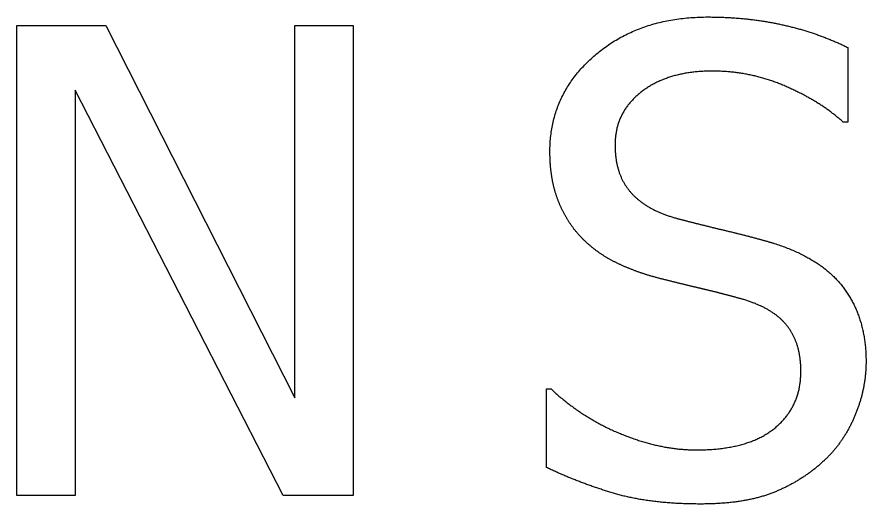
# Model space of a CAD drawing. Extents: x 63 to 563, y 268 to 768.
# Drawn here: x 203.1 to 257.3, y 520.7 to 551.8 of the extents above; entities that cross this region are included whole.
import ezdxf

# ---------------------------------------------------------------- set-up
doc = ezdxf.new("R2010")
doc.units = 0
doc.header["$LTSCALE"] = 2
doc.header["$MEASUREMENT"] = 0
doc.layers.get('0').update_dxf_attribs({"linetype": 'CONTINUOUS'})

msp = doc.modelspace()

# ---------------------------------------------------------------- linework, layer by layer
at = {"color": 1}
for points in [[(255.805, 545.078), (255.758, 545.119), (255.713, 545.16), (255.667, 545.201), (255.62, 545.242), (255.573, 545.282), (255.526, 545.323), (255.478, 545.363), (255.43, 545.403), (255.381, 545.443), (255.332, 545.483), (255.283, 545.522), (255.233, 545.562), (255.183, 545.601), (255.132, 545.64), (255.081, 545.679), (255.03, 545.717), (254.978, 545.756), (254.926, 545.794), (254.874, 545.833), (254.821, 545.871), (254.767, 545.909), (254.714, 545.946), (254.66, 545.984), (254.605, 546.021), (254.55, 546.058), (254.495, 546.095), (254.439, 546.132), (254.383, 546.169), (254.326, 546.206), (254.269, 546.242), (254.212, 546.278), (254.154, 546.314), (254.096, 546.35), (254.038, 546.386), (253.979, 546.421), (253.92, 546.457), (253.86, 546.492), (253.8, 546.527), (253.739, 546.562), (253.678, 546.596), (253.617, 546.631), (253.555, 546.665), (253.493, 546.699), (253.431, 546.733), (253.368, 546.767), (253.305, 546.801), (253.241, 546.834), (253.177, 546.868), (253.112, 546.901), (253.048, 546.934), (252.982, 546.967), (252.917, 546.999), (252.851, 547.032), (252.784, 547.064), (252.717, 547.096), (252.65, 547.128), (252.582, 547.16), (252.514, 547.192), (252.446, 547.223), (252.377, 547.255), (252.308, 547.286), (252.238, 547.317), (252.168, 547.347), (252.098, 547.378), (252.027, 547.408), (251.956, 547.438), (251.886, 547.467), (251.815, 547.496), (251.744, 547.524), (251.673, 547.552), (251.601, 547.579), (251.53, 547.606), (251.459, 547.632), (251.387, 547.658), (251.316, 547.683), (251.244, 547.708), (251.172, 547.732), (251.1, 547.756), (251.028, 547.78), (250.956, 547.802), (250.883, 547.825), (250.811, 547.847), (250.739, 547.868), (250.666, 547.889), (250.593, 547.91), (250.52, 547.93), (250.447, 547.949), (250.374, 547.968), (250.301, 547.987), (250.228, 548.005), (250.155, 548.023), (250.081, 548.04), (250.007, 548.056), (249.934, 548.073), (249.86, 548.088), (249.786, 548.103), (249.712, 548.118), (249.638, 548.132), (249.564, 548.146), (249.489, 548.159), (249.415, 548.172), (249.34, 548.184), (249.266, 548.196), (249.191, 548.208), (249.116, 548.218), (249.041, 548.229), (248.966, 548.239), (248.891, 548.248), (248.815, 548.257), (248.74, 548.266), (248.664, 548.273), (248.589, 548.281), (248.513, 548.288), (248.437, 548.294), (248.361, 548.3), (248.285, 548.306), (248.209, 548.311), (248.132, 548.316), (248.056, 548.32), (247.979, 548.323), (247.903, 548.327), (247.826, 548.329), (247.749, 548.331), (247.672, 548.333), (247.595, 548.334), (247.518, 548.335), (247.441, 548.335), (247.354, 548.335), (247.267, 548.334), (247.181, 548.332), (247.096, 548.33), (247.011, 548.327), (246.926, 548.324), (246.843, 548.319), (246.759, 548.315), (246.676, 548.309), (246.594, 548.303), (246.512, 548.296), (246.431, 548.289), (246.35, 548.281), (246.27, 548.272), (246.19, 548.263), (246.111, 548.253), (246.033, 548.242), (245.955, 548.231), (245.877, 548.219), (245.8, 548.206), (245.723, 548.193), (245.647, 548.179), (245.572, 548.165), (245.497, 548.149), (245.422, 548.134), (245.349, 548.117), (245.275, 548.1), (245.202, 548.082), (245.13, 548.064), (245.058, 548.045), (244.987, 548.025), (244.916, 548.005), (244.846, 547.984), (244.776, 547.962), (244.707, 547.94), (244.638, 547.917), (244.57, 547.894), (244.502, 547.869), (244.435, 547.845), (244.369, 547.819), (244.303, 547.793), (244.237, 547.766), (244.172, 547.739), (244.108, 547.711), (244.044, 547.682), (243.98, 547.653), (243.917, 547.623), (243.855, 547.592), (243.793, 547.561), (243.732, 547.529), (243.671, 547.496), (243.611, 547.463), (243.551, 547.429), (243.492, 547.395), (243.433, 547.359), (243.375, 547.324), (243.317, 547.287), (243.26, 547.25), (243.204, 547.212), (243.148, 547.174), (243.092, 547.135), (243.037, 547.095), (242.982, 547.055), (242.928, 547.014), (242.875, 546.973), (242.823, 546.931), (242.772, 546.889), (242.721, 546.846), (242.671, 546.803), (242.622, 546.76), (242.574, 546.716), (242.527, 546.672), (242.481, 546.627), (242.435, 546.582), (242.391, 546.537), (242.347, 546.491), (242.304, 546.445), (242.262, 546.398), (242.221, 546.351), (242.18, 546.304), (242.141, 546.256), (242.102, 546.208), (242.064, 546.159), (242.027, 546.11), (241.991, 546.06), (241.956, 546.011), (241.922, 545.96), (241.888, 545.91), (241.855, 545.859), (241.823, 545.807), (241.792, 545.755), (241.762, 545.703), (241.733, 545.65), (241.704, 545.597), (241.677, 545.544), (241.65, 545.49), (241.624, 545.436), (241.599, 545.381), (241.575, 545.326), (241.551, 545.27), (241.529, 545.214), (241.507, 545.158), (241.486, 545.101), (241.466, 545.044), (241.447, 544.987), (241.429, 544.929), (241.411, 544.87), (241.395, 544.812), (241.379, 544.752), (241.364, 544.693), (241.35, 544.633), (241.337, 544.573), (241.325, 544.512), (241.313, 544.451), (241.303, 544.389), (241.293, 544.327), (241.284, 544.265), (241.276, 544.202), (241.269, 544.139), (241.262, 544.075), (241.257, 544.011), (241.252, 543.947), (241.248, 543.882), (241.245, 543.817), (241.243, 543.751), (241.242, 543.685), (241.241, 543.619), (241.242, 543.559), (241.242, 543.5), (241.244, 543.441), (241.245, 543.383), (241.248, 543.325), (241.25, 543.267), (241.254, 543.21), (241.257, 543.153), (241.262, 543.097), (241.266, 543.041), (241.272, 542.985), (241.277, 542.929), (241.284, 542.875), (241.29, 542.82), (241.298, 542.766), (241.305, 542.712), (241.314, 542.658), (241.322, 542.605), (241.332, 542.553), (241.342, 542.5), (241.352, 542.448), (241.363, 542.397), (241.374, 542.346), (241.386, 542.295), (241.398, 542.244), (241.411, 542.194), (241.424, 542.145), (241.438, 542.095), (241.452, 542.047), (241.467, 541.998), (241.482, 541.95), (241.498, 541.902), (241.514, 541.855), (241.531, 541.808), (241.548, 541.761), (241.566, 541.715), (241.584, 541.669), (241.603, 541.624), (241.622, 541.578), (241.642, 541.534), (241.662, 541.489), (241.683, 541.445), (241.704, 541.402), (241.726, 541.359), (241.748, 541.316), (241.771, 541.273), (241.794, 541.231), (241.818, 541.19), (241.842, 541.148), (241.867, 541.107), (241.892, 541.067), (241.918, 541.027), (241.944, 540.987), (241.971, 540.947), (241.998, 540.908), (242.026, 540.87), (242.054, 540.832), (242.083, 540.794), (242.112, 540.756), (242.142, 540.719), (242.172, 540.682), (242.203, 540.646), (242.235, 540.61), (242.266, 540.574), (242.298, 540.539), (242.331, 540.504), (242.364, 540.469), (242.398, 540.435), (242.432, 540.401), (242.466, 540.367), (242.501, 540.334), (242.536, 540.301), (242.572, 540.268), (242.608, 540.235), (242.645, 540.203), (242.682, 540.171), (242.719, 540.139), (242.757, 540.108), (242.796, 540.077), (242.835, 540.046), (242.874, 540.016), (242.914, 539.986), (242.954, 539.956), (242.994, 539.927), (243.035, 539.898), (243.077, 539.869), (243.119, 539.84), (243.161, 539.812), (243.204, 539.784), (243.247, 539.757), (243.291, 539.729), (243.335, 539.702), (243.379, 539.676), (243.424, 539.649), (243.47, 539.623), (243.516, 539.597), (243.562, 539.572), (243.609, 539.547), (243.656, 539.522), (243.703, 539.497), (243.751, 539.473), (243.8, 539.449), (243.849, 539.426), (243.898, 539.402), (243.948, 539.379), (243.998, 539.357), (244.049, 539.334), (244.1, 539.312), (244.152, 539.29), (244.204, 539.269), (244.256, 539.248), (244.309, 539.227), (244.363, 539.206), (244.416, 539.186), (244.471, 539.166), (244.525, 539.147), (244.58, 539.127), (244.636, 539.108), (244.692, 539.09), (244.748, 539.071), (244.805, 539.053), (244.862, 539.035), (244.92, 539.018), (244.978, 539.001), (245.037, 538.984), (245.096, 538.967), (245.156, 538.951), (245.195, 538.94), (245.236, 538.93), (245.276, 538.919), (245.317, 538.908), (245.358, 538.897), (245.4, 538.886), (245.441, 538.875), (245.483, 538.864), (245.525, 538.853), (245.568, 538.841), (245.611, 538.83), (245.654, 538.819), (245.697, 538.808), (245.741, 538.796), (245.785, 538.785), (245.829, 538.773), (245.873, 538.762), (245.918, 538.75), (245.963, 538.739), (246.009, 538.727), (246.054, 538.715), (246.1, 538.704), (246.146, 538.692), (246.193, 538.68), (246.239, 538.668), (246.287, 538.656), (246.334, 538.644), (246.381, 538.632), (246.429, 538.62), (246.478, 538.608), (246.526, 538.596), (246.575, 538.583), (246.624, 538.571), (246.673, 538.559), (246.723, 538.546), (246.773, 538.534), (246.823, 538.521), (246.873, 538.509), (246.924, 538.496), (246.975, 538.484), (247.026, 538.471), (247.078, 538.458), (247.13, 538.446), (247.182, 538.433), (247.234, 538.42), (247.287, 538.407), (247.34, 538.394), (247.393, 538.381), (247.447, 538.368), (247.501, 538.355), (247.555, 538.342), (247.609, 538.328), (247.664, 538.315), (247.719, 538.302), (247.774, 538.289), (247.83, 538.275), (247.885, 538.262), (247.942, 538.248), (247.998, 538.235), (248.055, 538.221), (248.112, 538.207), (248.169, 538.194), (248.226, 538.18), (248.284, 538.166), (248.342, 538.152), (248.399, 538.139), (248.456, 538.125), (248.512, 538.111), (248.569, 538.098), (248.624, 538.084), (248.68, 538.071), (248.735, 538.057), (248.791, 538.044), (248.845, 538.03), (248.9, 538.017), (248.954, 538.004), (249.008, 537.99), (249.061, 537.977), (249.114, 537.964), (249.167, 537.951), (249.22, 537.937), (249.272, 537.924), (249.324, 537.911), (249.376, 537.898), (249.427, 537.885), (249.478, 537.872), (249.529, 537.859), (249.579, 537.846), (249.629, 537.833), (249.679, 537.821), (249.729, 537.808), (249.778, 537.795), (249.827, 537.782), (249.875, 537.77), (249.924, 537.757), (249.972, 537.744), (250.019, 537.732), (250.067, 537.719), (250.114, 537.707), (250.16, 537.694), (250.207, 537.682), (250.253, 537.669), (250.299, 537.657), (250.344, 537.645), (250.39, 537.632), (250.434, 537.62), (250.479, 537.608), (250.523, 537.596), (250.567, 537.583), (250.611, 537.571), (250.654, 537.559), (250.697, 537.547), (250.74, 537.535), (250.783, 537.523), (250.825, 537.511), (250.867, 537.499), (250.908, 537.488), (250.949, 537.476), (250.99, 537.464), (251.031, 537.452), (251.071, 537.44), (251.111, 537.429), (251.151, 537.417), (251.19, 537.405), (251.229, 537.394), (251.268, 537.382), (251.306, 537.371), (251.403, 537.341), (251.499, 537.31), (251.594, 537.279), (251.689, 537.248), (251.782, 537.216), (251.875, 537.183), (251.967, 537.15), (252.058, 537.117), (252.148, 537.083), (252.238, 537.048), (252.326, 537.014), (252.414, 536.978), (252.501, 536.942), (252.587, 536.906), (252.673, 536.869), (252.757, 536.832), (252.841, 536.794), (252.924, 536.756), (253.006, 536.717), (253.087, 536.678), (253.168, 536.639), (253.247, 536.599), (253.326, 536.558), (253.404, 536.517), (253.481, 536.475), (253.557, 536.433), (253.633, 536.391), (253.708, 536.348), (253.782, 536.305), (253.855, 536.261), (253.927, 536.216), (253.998, 536.171), (254.069, 536.126), (254.139, 536.08), (254.208, 536.034), (254.276, 535.987), (254.343, 535.94), (254.41, 535.892), (254.475, 535.844), (254.54, 535.795), (254.604, 535.746), (254.667, 535.697), (254.73, 535.646), (254.791, 535.596), (254.852, 535.545), (254.912, 535.493), (254.971, 535.441), (255.029, 535.389), (255.087, 535.336), (255.144, 535.282), (255.199, 535.228), (255.254, 535.174), (255.309, 535.119), (255.362, 535.064), (255.415, 535.008), (255.466, 534.952), (255.517, 534.895), (255.567, 534.838), (255.617, 534.78), (255.665, 534.722), (255.713, 534.663), (255.759, 534.604), (255.805, 534.544), (255.851, 534.484), (255.895, 534.424), (255.939, 534.363), (255.982, 534.301), (256.024, 534.239), (256.066, 534.177), (256.107, 534.114), (256.147, 534.051), (256.186, 533.987), (256.225, 533.923), (256.263, 533.859), (256.301, 533.794), (256.337, 533.729), (256.373, 533.663), (256.408, 533.596), (256.443, 533.53), (256.477, 533.463), (256.51, 533.395), (256.542, 533.327), (256.574, 533.259), (256.605, 533.19), (256.635, 533.12), (256.665, 533.05), (256.693, 532.98), (256.721, 532.91), (256.749, 532.838), (256.776, 532.767), (256.801, 532.695), (256.827, 532.622), (256.851, 532.55), (256.875, 532.476), (256.898, 532.403), (256.921, 532.328), (256.942, 532.254), (256.963, 532.179), (256.984, 532.103), (257.003, 532.027), (257.022, 531.951), (257.04, 531.874), (257.058, 531.797), (257.074, 531.719), (257.09, 531.641), (257.106, 531.562), (257.12, 531.483), (257.134, 531.404), (257.147, 531.324), (257.16, 531.243), (257.171, 531.163), (257.182, 531.081), (257.193, 531), (257.202, 530.918), (257.211, 530.835), (257.219, 530.752), (257.227, 530.669), (257.234, 530.585), (257.24, 530.5), (257.245, 530.416), (257.25, 530.33), (257.254, 530.245), (257.257, 530.159), (257.259, 530.072), (257.261, 529.985), (257.262, 529.898), (257.262, 529.81), (257.262, 529.754), (257.262, 529.698), (257.261, 529.643), (257.26, 529.587), (257.258, 529.531), (257.256, 529.475), (257.254, 529.42), (257.251, 529.364), (257.248, 529.308), (257.245, 529.253), (257.241, 529.197), (257.237, 529.142), (257.232, 529.086), (257.228, 529.031), (257.222, 528.976), (257.217, 528.92), (257.211, 528.865), (257.205, 528.81), (257.198, 528.755), (257.191, 528.699), (257.184, 528.644), (257.176, 528.589), (257.168, 528.534), (257.16, 528.479), (257.151, 528.424), (257.142, 528.369), (257.133, 528.314), (257.123, 528.259), (257.113, 528.204), (257.102, 528.149), (257.092, 528.095), (257.08, 528.04), (257.069, 527.985), (257.057, 527.931), (257.045, 527.876), (257.032, 527.821), (257.019, 527.767), (257.006, 527.712), (256.992, 527.658), (256.978, 527.603), (256.964, 527.549), (256.949, 527.494), (256.934, 527.44), (256.918, 527.386), (256.902, 527.331), (256.886, 527.277), (256.87, 527.223), (256.853, 527.169), (256.835, 527.115), (256.818, 527.06), (256.8, 527.006), (256.782, 526.952), (256.763, 526.898), (256.744, 526.844), (256.724, 526.79), (256.705, 526.737), (256.685, 526.683), (256.664, 526.629), (256.643, 526.575), (256.622, 526.521), (256.601, 526.468), (256.579, 526.414), (256.557, 526.36), (256.534, 526.307), (256.511, 526.253), (256.488, 526.2), (256.465, 526.148), (256.441, 526.095), (256.417, 526.043), (256.393, 525.991), (256.368, 525.939), (256.343, 525.887), (256.318, 525.836), (256.293, 525.785), (256.267, 525.734), (256.241, 525.683), (256.215, 525.633), (256.188, 525.583), (256.161, 525.533), (256.134, 525.484), (256.107, 525.434), (256.079, 525.385), (256.051, 525.337), (256.023, 525.288), (255.994, 525.24), (255.965, 525.192), (255.936, 525.144), (255.907, 525.096), (255.877, 525.049), (255.847, 525.002), (255.817, 524.955), (255.786, 524.909), (255.756, 524.863), (255.725, 524.817), (255.693, 524.771), (255.662, 524.725), (255.63, 524.68), (255.597, 524.635), (255.565, 524.59), (255.532, 524.546), (255.499, 524.502), (255.466, 524.458), (255.432, 524.414), (255.398, 524.37), (255.364, 524.327), (255.329, 524.284), (255.295, 524.242), (255.26, 524.199), (255.224, 524.157), (255.189, 524.115), (255.153, 524.073), (255.116, 524.032), (255.08, 523.991), (255.043, 523.95), (255.006, 523.909), (254.969, 523.869), (254.931, 523.828), (254.893, 523.788), (254.855, 523.749), (254.817, 523.709), (254.778, 523.67), (254.739, 523.631), (254.7, 523.593), (254.66, 523.554), (254.62, 523.516), (254.58, 523.478), (254.54, 523.441), (254.494, 523.399), (254.449, 523.358), (254.403, 523.318), (254.357, 523.278), (254.311, 523.238), (254.265, 523.198), (254.219, 523.158), (254.172, 523.119), (254.125, 523.081), (254.078, 523.042), (254.031, 523.004), (253.984, 522.966), (253.936, 522.928), (253.888, 522.891), (253.84, 522.854), (253.792, 522.818), (253.744, 522.781), (253.695, 522.745), (253.646, 522.709), (253.598, 522.674), (253.548, 522.639), (253.499, 522.604), (253.45, 522.569), (253.4, 522.535), (253.35, 522.501), (253.3, 522.467), (253.25, 522.434), (253.199, 522.401), (253.148, 522.368), (253.098, 522.336), (253.046, 522.304), (252.995, 522.272), (252.944, 522.24), (252.892, 522.209), (252.84, 522.178), (252.788, 522.147), (252.736, 522.117), (252.684, 522.087), (252.631, 522.057), (252.578, 522.028), (252.525, 521.999), (252.472, 521.97), (252.419, 521.941), (252.365, 521.913), (252.311, 521.885), (252.257, 521.857), (252.203, 521.83), (252.149, 521.803), (252.094, 521.776), (252.04, 521.75), (251.985, 521.724), (251.93, 521.698), (251.874, 521.672), (251.819, 521.647), (251.763, 521.622), (251.707, 521.598), (251.651, 521.573), (251.595, 521.549), (251.538, 521.526), (251.482, 521.502), (251.425, 521.479), (251.368, 521.456), (251.311, 521.434), (251.253, 521.412), (251.195, 521.39), (251.137, 521.368), (251.078, 521.347), (251.019, 521.326), (250.959, 521.306), (250.899, 521.286), (250.838, 521.266), (250.777, 521.247), (250.716, 521.228), (250.654, 521.209), (250.591, 521.19), (250.528, 521.172), (250.465, 521.155), (250.401, 521.138), (250.337, 521.121), (250.272, 521.104), (250.207, 521.088), (250.141, 521.072), (250.075, 521.056), (250.008, 521.041), (249.941, 521.026), (249.874, 521.012), (249.806, 520.997), (249.737, 520.984), (249.669, 520.97), (249.599, 520.957), (249.529, 520.944), (249.459, 520.932), (249.388, 520.92), (249.317, 520.908), (249.246, 520.897), (249.174, 520.886), (249.101, 520.875), (249.028, 520.865), (248.955, 520.855), (248.881, 520.845), (248.806, 520.836), (248.731, 520.827), (248.656, 520.818), (248.58, 520.81), (248.504, 520.802), (248.427, 520.795), (248.35, 520.788), (248.273, 520.781), (248.195, 520.774), (248.116, 520.768), (248.037, 520.762), (247.958, 520.757), (247.878, 520.752), (247.798, 520.747), (247.717, 520.743), (247.635, 520.739), (247.554, 520.735), (247.472, 520.732), (247.389, 520.729), (247.306, 520.726), (247.222, 520.724), (247.138, 520.722), (247.054, 520.72), (246.969, 520.719), (246.884, 520.718), (246.798, 520.718), (246.711, 520.718), (246.609, 520.718), (246.507, 520.718), (246.406, 520.719), (246.305, 520.72), (246.204, 520.722), (246.104, 520.724), (246.005, 520.726), (245.906, 520.729), (245.808, 520.731), (245.71, 520.735), (245.612, 520.738), (245.515, 520.742), (245.418, 520.746), (245.322, 520.751), (245.227, 520.756), (245.132, 520.761), (245.037, 520.766), (244.943, 520.772), (244.849, 520.779), (244.756, 520.785), (244.663, 520.792), (244.571, 520.799), (244.479, 520.807), (244.388, 520.815), (244.297, 520.823), (244.207, 520.832), (244.117, 520.841), (244.028, 520.85), (243.939, 520.86), (243.85, 520.87), (243.762, 520.88), (243.675, 520.891), (243.588, 520.902), (243.502, 520.913), (243.416, 520.924), (243.33, 520.936), (243.245, 520.949), (243.161, 520.961), (243.077, 520.974), (242.993, 520.988), (242.91, 521.001), (242.827, 521.015), (242.745, 521.03), (242.664, 521.045), (242.583, 521.06), (242.502, 521.075), (242.422, 521.091), (242.342, 521.107), (242.263, 521.123), (242.184, 521.14), (242.106, 521.157), (242.028, 521.174), (241.951, 521.192), (241.874, 521.21), (241.798, 521.228), (241.722, 521.247), (241.647, 521.266), (241.572, 521.286), (241.497, 521.305), (241.423, 521.325), (241.35, 521.346), (241.277, 521.367), (241.205, 521.388), (241.133, 521.409), (241.061, 521.431), (240.989, 521.452), (240.917, 521.474), (240.846, 521.496), (240.775, 521.519), (240.703, 521.541), (240.632, 521.563), (240.561, 521.586), (240.491, 521.609), (240.42, 521.632), (240.35, 521.655), (240.279, 521.678), (240.209, 521.701), (240.139, 521.724), (240.069, 521.748), (239.999, 521.772), (239.929, 521.796), (239.86, 521.82), (239.79, 521.844), (239.721, 521.868), (239.652, 521.893), (239.583, 521.917), (239.514, 521.942), (239.445, 521.967), (239.376, 521.992), (239.308, 522.017), (239.239, 522.043), (239.171, 522.068), (239.103, 522.094), (239.035, 522.12), (238.967, 522.146), (238.899, 522.172), (238.832, 522.198), (238.764, 522.224), (238.697, 522.251), (238.63, 522.277), (238.563, 522.304), (238.496, 522.331), (238.429, 522.358), (238.362, 522.385), (238.296, 522.413), (238.229, 522.44), (238.163, 522.468), (238.097, 522.496), (238.031, 522.524), (237.965, 522.552), (237.899, 522.58), (237.834, 522.608), (237.768, 522.637), (237.703, 522.666), (237.638, 522.694), (237.573, 522.723), (237.508, 522.753), (237.443, 522.782), (237.378, 522.811), (237.314, 522.841), (237.249, 522.87), (237.185, 522.9), (237.121, 522.93), (237.057, 522.96), (236.993, 522.991), (236.929, 523.021), (236.865, 523.052), (236.865, 528.06), (237.157, 528.06), (237.219, 528.002), (237.282, 527.944), (237.344, 527.887), (237.407, 527.83), (237.47, 527.774), (237.534, 527.718), (237.598, 527.662), (237.662, 527.607), (237.726, 527.553), (237.79, 527.498), (237.855, 527.444), (237.92, 527.391), (237.985, 527.338), (238.051, 527.285), (238.117, 527.233), (238.183, 527.181), (238.249, 527.13), (238.316, 527.079), (238.382, 527.028), (238.449, 526.978), (238.517, 526.928), (238.584, 526.879), (238.652, 526.83), (238.72, 526.781), (238.789, 526.733), (238.857, 526.685), (238.926, 526.638), (238.995, 526.591), (239.065, 526.544), (239.134, 526.498), (239.204, 526.453), (239.275, 526.407), (239.345, 526.363), (239.416, 526.318), (239.487, 526.274), (239.558, 526.23), (239.629, 526.187), (239.701, 526.144), (239.773, 526.102), (239.845, 526.06), (239.918, 526.018), (239.991, 525.977), (240.064, 525.936), (240.137, 525.896), (240.211, 525.856), (240.284, 525.817), (240.359, 525.777), (240.433, 525.739), (240.507, 525.7), (240.582, 525.662), (240.657, 525.625), (240.733, 525.588), (240.808, 525.551), (240.884, 525.515), (240.96, 525.479), (241.037, 525.444), (241.114, 525.409), (241.191, 525.374), (241.268, 525.34), (241.345, 525.306), (241.423, 525.273), (241.501, 525.24), (241.579, 525.207), (241.657, 525.175), (241.736, 525.143), (241.814, 525.112), (241.892, 525.081), (241.971, 525.051), (242.049, 525.022), (242.126, 524.993), (242.204, 524.964), (242.282, 524.936), (242.36, 524.908), (242.437, 524.881), (242.515, 524.855), (242.592, 524.829), (242.67, 524.803), (242.747, 524.778), (242.824, 524.753), (242.901, 524.729), (242.978, 524.706), (243.055, 524.683), (243.132, 524.66), (243.208, 524.638), (243.285, 524.617), (243.361, 524.596), (243.438, 524.575), (243.514, 524.555), (243.59, 524.536), (243.666, 524.517), (243.742, 524.498), (243.818, 524.48), (243.894, 524.463), (243.97, 524.446), (244.046, 524.429), (244.121, 524.413), (244.197, 524.398), (244.272, 524.383), (244.347, 524.368), (244.423, 524.354), (244.498, 524.341), (244.573, 524.328), (244.648, 524.316), (244.723, 524.304), (244.797, 524.292), (244.872, 524.282), (244.947, 524.271), (245.021, 524.261), (245.096, 524.252), (245.17, 524.243), (245.244, 524.235), (245.318, 524.227), (245.392, 524.22), (245.466, 524.213), (245.54, 524.206), (245.614, 524.201), (245.688, 524.195), (245.761, 524.19), (245.835, 524.186), (245.908, 524.182), (245.982, 524.179), (246.055, 524.176), (246.128, 524.174), (246.201, 524.172), (246.274, 524.171), (246.347, 524.17), (246.42, 524.17), (246.523, 524.17), (246.626, 524.171), (246.729, 524.173), (246.83, 524.175), (246.93, 524.178), (247.03, 524.182), (247.129, 524.187), (247.227, 524.192), (247.324, 524.197), (247.421, 524.204), (247.517, 524.211), (247.612, 524.219), (247.706, 524.227), (247.799, 524.237), (247.892, 524.247), (247.983, 524.257), (248.074, 524.268), (248.164, 524.28), (248.254, 524.293), (248.342, 524.306), (248.43, 524.32), (248.517, 524.335), (248.603, 524.35), (248.688, 524.366), (248.773, 524.383), (248.856, 524.4), (248.939, 524.418), (249.021, 524.437), (249.102, 524.456), (249.183, 524.476), (249.263, 524.497), (249.341, 524.519), (249.42, 524.541), (249.497, 524.564), (249.573, 524.587), (249.649, 524.611), (249.724, 524.636), (249.798, 524.662), (249.871, 524.688), (249.944, 524.715), (250.015, 524.743), (250.086, 524.771), (250.156, 524.8), (250.225, 524.829), (250.294, 524.86), (250.362, 524.891), (250.428, 524.922), (250.494, 524.955), (250.56, 524.988), (250.624, 525.022), (250.688, 525.056), (250.751, 525.091), (250.813, 525.127), (250.874, 525.163), (250.934, 525.2), (250.994, 525.238), (251.053, 525.277), (251.111, 525.316), (251.168, 525.356), (251.224, 525.396), (251.28, 525.437), (251.335, 525.479), (251.389, 525.522), (251.442, 525.565), (251.495, 525.609), (251.546, 525.653), (251.597, 525.698), (251.647, 525.743), (251.696, 525.788), (251.744, 525.834), (251.791, 525.88), (251.838, 525.927), (251.883, 525.974), (251.928, 526.022), (251.972, 526.07), (252.015, 526.119), (252.058, 526.168), (252.099, 526.217), (252.14, 526.267), (252.18, 526.317), (252.219, 526.368), (252.257, 526.419), (252.294, 526.471), (252.33, 526.523), (252.366, 526.575), (252.401, 526.628), (252.435, 526.682), (252.468, 526.735), (252.5, 526.79), (252.532, 526.844), (252.562, 526.9), (252.592, 526.955), (252.621, 527.011), (252.649, 527.068), (252.676, 527.125), (252.703, 527.182), (252.728, 527.24), (252.753, 527.298), (252.777, 527.357), (252.8, 527.416), (252.822, 527.475), (252.843, 527.535), (252.864, 527.596), (252.884, 527.657), (252.902, 527.718), (252.92, 527.78), (252.938, 527.842), (252.954, 527.904), (252.97, 527.967), (252.984, 528.031), (252.998, 528.095), (253.011, 528.159), (253.023, 528.224), (253.034, 528.289), (253.045, 528.355), (253.055, 528.421), (253.063, 528.488), (253.071, 528.555), (253.078, 528.622), (253.085, 528.69), (253.09, 528.759), (253.095, 528.827), (253.099, 528.897), (253.102, 528.966), (253.104, 529.036), (253.105, 529.107), (253.105, 529.178), (253.105, 529.234), (253.104, 529.291), (253.103, 529.346), (253.102, 529.402), (253.1, 529.457), (253.097, 529.512), (253.094, 529.566), (253.091, 529.62), (253.087, 529.674), (253.083, 529.728), (253.079, 529.781), (253.074, 529.834), (253.068, 529.886), (253.062, 529.938), (253.056, 529.99), (253.049, 530.041), (253.042, 530.092), (253.034, 530.143), (253.026, 530.194), (253.017, 530.244), (253.008, 530.293), (252.999, 530.343), (252.989, 530.392), (252.979, 530.441), (252.968, 530.489), (252.957, 530.537), (252.945, 530.585), (252.933, 530.632), (252.92, 530.679), (252.907, 530.726), (252.894, 530.772), (252.88, 530.818), (252.866, 530.864), (252.851, 530.909), (252.836, 530.954), (252.82, 530.999), (252.804, 531.043), (252.788, 531.087), (252.771, 531.131), (252.753, 531.174), (252.735, 531.217), (252.717, 531.26), (252.698, 531.302), (252.679, 531.344), (252.66, 531.386), (252.64, 531.427), (252.619, 531.468), (252.598, 531.509), (252.577, 531.549), (252.555, 531.589), (252.533, 531.629), (252.51, 531.668), (252.487, 531.707), (252.464, 531.745), (252.44, 531.784), (252.415, 531.822), (252.39, 531.859), (252.365, 531.897), (252.339, 531.933), (252.313, 531.97), (252.286, 532.006), (252.259, 532.042), (252.232, 532.078), (252.204, 532.113), (252.175, 532.148), (252.146, 532.183), (252.117, 532.217), (252.087, 532.251), (252.056, 532.285), (252.025, 532.318), (251.994, 532.352), (251.962, 532.385), (251.929, 532.417), (251.896, 532.45), (251.863, 532.482), (251.829, 532.514), (251.794, 532.546), (251.759, 532.577), (251.723, 532.608), (251.687, 532.639), (251.65, 532.669), (251.613, 532.699), (251.575, 532.729), (251.537, 532.759), (251.499, 532.789), (251.459, 532.818), (251.42, 532.846), (251.379, 532.875), (251.339, 532.903), (251.297, 532.931), (251.256, 532.959), (251.213, 532.987), (251.17, 533.014), (251.127, 533.041), (251.083, 533.067), (251.039, 533.094), (250.994, 533.12), (250.949, 533.145), (250.903, 533.171), (250.856, 533.196), (250.81, 533.221), (250.762, 533.246), (250.714, 533.27), (250.666, 533.294), (250.617, 533.318), (250.567, 533.342), (250.517, 533.365), (250.467, 533.388), (250.416, 533.411), (250.364, 533.433), (250.312, 533.456), (250.26, 533.477), (250.207, 533.499), (250.153, 533.52), (250.099, 533.541), (250.044, 533.562), (249.989, 533.583), (249.934, 533.603), (249.878, 533.623), (249.821, 533.643), (249.764, 533.662), (249.706, 533.681), (249.648, 533.7), (249.589, 533.719), (249.53, 533.737), (249.47, 533.755), (249.41, 533.773), (249.366, 533.785), (249.323, 533.797), (249.28, 533.809), (249.236, 533.821), (249.193, 533.833), (249.15, 533.845), (249.107, 533.857), (249.064, 533.869), (249.022, 533.881), (248.979, 533.892), (248.937, 533.904), (248.894, 533.915), (248.852, 533.927), (248.81, 533.938), (248.768, 533.95), (248.726, 533.961), (248.685, 533.972), (248.643, 533.984), (248.601, 533.995), (248.56, 534.006), (248.519, 534.017), (248.478, 534.028), (248.436, 534.039), (248.395, 534.049), (248.355, 534.06), (248.314, 534.071), (248.273, 534.082), (248.233, 534.092), (248.192, 534.103), (248.152, 534.113), (248.112, 534.124), (248.072, 534.134), (248.032, 534.144), (247.992, 534.154), (247.953, 534.165), (247.913, 534.175), (247.874, 534.185), (247.834, 534.195), (247.795, 534.205), (247.756, 534.215), (247.717, 534.224), (247.678, 534.234), (247.639, 534.244), (247.6, 534.253), (247.562, 534.263), (247.523, 534.273), (247.485, 534.282), (247.447, 534.291), (247.409, 534.301), (247.371, 534.31), (247.333, 534.319), (247.295, 534.328), (247.258, 534.337), (247.22, 534.346), (247.183, 534.355), (247.145, 534.364), (247.108, 534.373), (247.071, 534.382), (247.034, 534.391), (246.997, 534.399), (246.961, 534.408), (246.924, 534.417), (246.888, 534.425), (246.851, 534.433), (246.815, 534.442), (246.778, 534.451), (246.74, 534.459), (246.703, 534.468), (246.665, 534.477), (246.627, 534.486), (246.589, 534.495), (246.55, 534.504), (246.511, 534.513), (246.472, 534.522), (246.432, 534.532), (246.393, 534.541), (246.353, 534.551), (246.312, 534.56), (246.272, 534.57), (246.231, 534.58), (246.19, 534.59), (246.148, 534.599), (246.106, 534.609), (246.064, 534.62), (246.022, 534.63), (245.979, 534.64), (245.936, 534.65), (245.893, 534.661), (245.85, 534.671), (245.806, 534.682), (245.762, 534.693), (245.718, 534.704), (245.673, 534.714), (245.628, 534.725), (245.583, 534.736), (245.538, 534.748), (245.492, 534.759), (245.446, 534.77), (245.4, 534.781), (245.353, 534.793), (245.306, 534.804), (245.259, 534.816), (245.212, 534.828), (245.164, 534.84), (245.116, 534.851), (245.068, 534.863), (245.019, 534.875), (244.97, 534.888), (244.921, 534.9), (244.872, 534.912), (244.822, 534.925), (244.772, 534.937), (244.722, 534.95), (244.671, 534.962), (244.621, 534.975), (244.569, 534.988), (244.518, 535.001), (244.466, 535.014), (244.414, 535.027), (244.362, 535.04), (244.31, 535.053), (244.257, 535.066), (244.204, 535.08), (244.15, 535.093), (244.097, 535.107), (244.043, 535.12), (243.989, 535.134), (243.94, 535.147), (243.891, 535.16), (243.842, 535.174), (243.794, 535.187), (243.746, 535.201), (243.697, 535.214), (243.65, 535.228), (243.602, 535.242), (243.554, 535.256), (243.507, 535.27), (243.459, 535.284), (243.412, 535.298), (243.365, 535.312), (243.318, 535.327), (243.272, 535.341), (243.225, 535.356), (243.179, 535.37), (243.133, 535.385), (243.087, 535.4), (243.041, 535.415), (242.995, 535.43), (242.95, 535.445), (242.905, 535.461), (242.859, 535.476), (242.814, 535.492), (242.769, 535.507), (242.725, 535.523), (242.68, 535.539), (242.636, 535.555), (242.592, 535.571), (242.548, 535.587), (242.504, 535.603), (242.46, 535.62), (242.417, 535.636), (242.373, 535.653), (242.33, 535.669), (242.287, 535.686), (242.244, 535.703), (242.201, 535.72), (242.159, 535.737), (242.116, 535.754), (242.074, 535.771), (242.032, 535.789), (241.99, 535.806), (241.948, 535.824), (241.907, 535.841), (241.865, 535.859), (241.824, 535.877), (241.783, 535.895), (241.742, 535.913), (241.701, 535.931), (241.66, 535.95), (241.62, 535.968), (241.58, 535.987), (241.54, 536.005), (241.5, 536.024), (241.46, 536.043), (241.42, 536.062), (241.381, 536.081), (241.341, 536.1), (241.302, 536.119), (241.263, 536.138), (241.224, 536.158), (241.186, 536.177), (241.147, 536.197), (241.109, 536.217), (241.07, 536.237), (241.032, 536.257), (240.994, 536.278), (240.957, 536.298), (240.919, 536.319), (240.881, 536.34), (240.844, 536.361), (240.807, 536.383), (240.769, 536.404), (240.732, 536.426), (240.696, 536.448), (240.659, 536.47), (240.622, 536.493), (240.586, 536.515), (240.549, 536.538), (240.513, 536.561), (240.477, 536.584), (240.441, 536.607), (240.406, 536.63), (240.37, 536.654), (240.335, 536.678), (240.299, 536.702), (240.264, 536.726), (240.229, 536.751), (240.194, 536.775), (240.159, 536.8), (240.125, 536.825), (240.09, 536.85), (240.056, 536.875), (240.021, 536.901), (239.987, 536.926), (239.953, 536.952), (239.92, 536.978), (239.886, 537.005), (239.852, 537.031), (239.819, 537.058), (239.786, 537.085), (239.753, 537.112), (239.72, 537.139), (239.687, 537.166), (239.654, 537.194), (239.622, 537.221), (239.589, 537.249), (239.557, 537.277), (239.525, 537.306), (239.493, 537.334), (239.461, 537.363), (239.429, 537.392), (239.397, 537.421), (239.366, 537.45), (239.335, 537.48), (239.303, 537.509), (239.272, 537.539), (239.242, 537.569), (239.211, 537.599), (239.18, 537.63), (239.15, 537.66), (239.119, 537.691), (239.089, 537.722), (239.059, 537.753), (239.029, 537.784), (239, 537.816), (238.971, 537.847), (238.943, 537.879), (238.914, 537.911), (238.886, 537.943), (238.858, 537.976), (238.83, 538.008), (238.803, 538.041), (238.776, 538.074), (238.748, 538.107), (238.721, 538.14), (238.695, 538.173), (238.668, 538.207), (238.642, 538.24), (238.616, 538.274), (238.59, 538.308), (238.564, 538.342), (238.539, 538.377), (238.513, 538.411), (238.488, 538.446), (238.463, 538.481), (238.439, 538.516), (238.414, 538.551), (238.39, 538.586), (238.366, 538.622), (238.342, 538.657), (238.318, 538.693), (238.295, 538.729), (238.271, 538.766), (238.248, 538.802), (238.226, 538.838), (238.203, 538.875), (238.181, 538.912), (238.158, 538.949), (238.136, 538.986), (238.114, 539.024), (238.093, 539.061), (238.071, 539.099), (238.05, 539.137), (238.029, 539.175), (238.008, 539.213), (237.988, 539.252), (237.967, 539.29), (237.947, 539.329), (237.927, 539.368), (237.908, 539.407), (237.888, 539.446), (237.869, 539.486), (237.849, 539.525), (237.831, 539.565), (237.812, 539.605), (237.793, 539.645), (237.775, 539.685), (237.757, 539.726), (237.739, 539.766), (237.721, 539.807), (237.704, 539.848), (237.686, 539.889), (237.669, 539.93), (237.652, 539.972), (237.636, 540.013), (237.619, 540.055), (237.603, 540.097), (237.587, 540.139), (237.571, 540.181), (237.555, 540.224), (237.54, 540.267), (237.525, 540.31), (237.51, 540.353), (237.496, 540.396), (237.481, 540.44), (237.467, 540.483), (237.453, 540.527), (237.44, 540.572), (237.427, 540.616), (237.414, 540.66), (237.401, 540.705), (237.388, 540.75), (237.376, 540.795), (237.364, 540.841), (237.352, 540.886), (237.341, 540.932), (237.329, 540.978), (237.318, 541.024), (237.308, 541.071), (237.297, 541.117), (237.287, 541.164), (237.277, 541.211), (237.267, 541.259), (237.258, 541.306), (237.248, 541.354), (237.239, 541.402), (237.231, 541.45), (237.222, 541.498), (237.214, 541.546), (237.206, 541.595), (237.198, 541.644), (237.191, 541.693), (237.183, 541.742), (237.177, 541.792), (237.17, 541.841), (237.163, 541.891), (237.157, 541.941), (237.151, 541.992), (237.145, 542.042), (237.14, 542.093), (237.135, 542.144), (237.13, 542.195), (237.125, 542.246), (237.121, 542.298), (237.117, 542.35), (237.113, 542.402), (237.109, 542.454), (237.106, 542.506), (237.102, 542.559), (237.1, 542.612), (237.097, 542.664), (237.094, 542.718), (237.092, 542.771), (237.09, 542.825), (237.089, 542.878), (237.087, 542.932), (237.086, 542.987), (237.085, 543.041), (237.085, 543.096), (237.084, 543.151), (237.084, 543.206), (237.085, 543.32), (237.087, 543.434), (237.091, 543.547), (237.095, 543.66), (237.102, 543.773), (237.11, 543.884), (237.119, 543.995), (237.129, 544.106), (237.141, 544.216), (237.155, 544.325), (237.17, 544.434), (237.186, 544.542), (237.203, 544.649), (237.222, 544.756), (237.243, 544.863), (237.265, 544.968), (237.288, 545.074), (237.313, 545.178), (237.339, 545.282), (237.366, 545.386), (237.395, 545.489), (237.426, 545.591), (237.457, 545.693), (237.491, 545.794), (237.525, 545.894), (237.561, 545.994), (237.598, 546.093), (237.637, 546.192), (237.677, 546.29), (237.719, 546.388), (237.762, 546.485), (237.807, 546.581), (237.852, 546.677), (237.9, 546.773), (237.948, 546.867), (237.998, 546.961), (238.05, 547.055), (238.103, 547.148), (238.157, 547.24), (238.213, 547.332), (238.27, 547.423), (238.329, 547.514), (238.389, 547.604), (238.45, 547.693), (238.513, 547.782), (238.577, 547.87), (238.642, 547.958), (238.709, 548.045), (238.778, 548.131), (238.848, 548.217), (238.919, 548.303), (238.992, 548.387), (239.066, 548.472), (239.141, 548.555), (239.218, 548.638), (239.296, 548.72), (239.376, 548.802), (239.457, 548.884), (239.54, 548.964), (239.624, 549.044), (239.709, 549.124), (239.796, 549.203), (239.884, 549.281), (239.974, 549.359), (240.064, 549.435), (240.155, 549.51), (240.247, 549.584), (240.34, 549.657), (240.433, 549.729), (240.527, 549.799), (240.622, 549.868), (240.718, 549.936), (240.815, 550.003), (240.912, 550.068), (241.01, 550.133), (241.109, 550.196), (241.208, 550.257), (241.309, 550.318), (241.41, 550.377), (241.512, 550.436), (241.615, 550.492), (241.718, 550.548), (241.822, 550.603), (241.927, 550.656), (242.033, 550.708), (242.14, 550.759), (242.247, 550.808), (242.355, 550.857), (242.464, 550.904), (242.574, 550.95), (242.684, 550.994), (242.795, 551.038), (242.907, 551.08), (243.02, 551.121), (243.134, 551.161), (243.248, 551.199), (243.363, 551.237), (243.479, 551.273), (243.595, 551.308), (243.713, 551.341), (243.831, 551.374), (243.95, 551.405), (244.069, 551.435), (244.19, 551.464), (244.311, 551.491), (244.433, 551.518), (244.556, 551.543), (244.679, 551.566), (244.804, 551.589), (244.929, 551.611), (245.055, 551.631), (245.181, 551.65), (245.309, 551.667), (245.437, 551.684), (245.566, 551.699), (245.696, 551.713), (245.826, 551.726), (245.957, 551.738), (246.089, 551.748), (246.222, 551.757), (246.356, 551.765), (246.49, 551.772), (246.625, 551.778), (246.761, 551.782), (246.898, 551.785), (247.035, 551.787), (247.173, 551.787), (247.253, 551.787), (247.332, 551.787), (247.412, 551.786), (247.491, 551.785), (247.57, 551.784), (247.649, 551.783), (247.727, 551.781), (247.806, 551.779), (247.884, 551.777), (247.962, 551.775), (248.041, 551.772), (248.119, 551.77), (248.196, 551.767), (248.274, 551.763), (248.352, 551.76), (248.429, 551.756), (248.506, 551.752), (248.583, 551.747), (248.66, 551.743), (248.737, 551.738), (248.814, 551.733), (248.89, 551.728), (248.967, 551.722), (249.043, 551.716), (249.119, 551.71), (249.195, 551.704), (249.271, 551.697), (249.346, 551.69), (249.422, 551.683), (249.497, 551.676), (249.572, 551.669), (249.648, 551.661), (249.722, 551.653), (249.797, 551.645), (249.872, 551.636), (249.946, 551.627), (250.021, 551.618), (250.095, 551.609), (250.169, 551.599), (250.243, 551.59), (250.317, 551.58), (250.39, 551.569), (250.464, 551.559), (250.537, 551.548), (250.61, 551.537), (250.683, 551.526), (250.756, 551.514), (250.829, 551.503), (250.902, 551.491), (250.974, 551.478), (251.046, 551.466), (251.119, 551.453), (251.191, 551.44), (251.263, 551.427), (251.334, 551.414), (251.406, 551.4), (251.477, 551.386), (251.549, 551.372), (251.62, 551.357), (251.691, 551.342), (251.762, 551.327), (251.833, 551.312), (251.903, 551.297), (251.974, 551.281), (252.044, 551.265), (252.114, 551.249), (252.184, 551.233), (252.254, 551.216), (252.323, 551.199), (252.393, 551.182), (252.462, 551.165), (252.531, 551.148), (252.6, 551.13), (252.669, 551.112), (252.738, 551.094), (252.807, 551.075), (252.875, 551.057), (252.943, 551.038), (253.011, 551.019), (253.079, 551), (253.147, 550.98), (253.215, 550.96), (253.282, 550.941), (253.35, 550.92), (253.417, 550.9), (253.484, 550.879), (253.551, 550.859), (253.617, 550.837), (253.684, 550.816), (253.75, 550.795), (253.816, 550.773), (253.882, 550.751), (253.948, 550.729), (254.014, 550.706), (254.08, 550.684), (254.145, 550.661), (254.21, 550.638), (254.275, 550.615), (254.34, 550.591), (254.405, 550.567), (254.47, 550.544), (254.534, 550.519), (254.599, 550.495), (254.663, 550.47), (254.727, 550.445), (254.791, 550.42), (254.854, 550.395), (254.918, 550.37), (254.981, 550.344), (255.045, 550.318), (255.108, 550.292), (255.171, 550.265), (255.233, 550.239), (255.296, 550.212), (255.358, 550.185), (255.421, 550.157), (255.483, 550.13), (255.545, 550.102), (255.607, 550.074), (255.668, 550.046), (255.73, 550.018), (255.791, 549.989), (255.852, 549.96), (255.913, 549.931), (255.974, 549.902), (256.035, 549.872), (256.096, 549.842), (256.096, 545.078)], [(224.53, 551.253), (224.53, 521.253), (220.057, 521.253), (206.783, 547.12), (206.783, 521.253), (203.063, 521.253), (203.063, 551.253), (208.728, 551.253), (220.81, 527.501), (220.81, 551.253)]]:
    msp.add_lwpolyline(points, close=True, dxfattribs=at)

doc.saveas('drawing.dxf')
